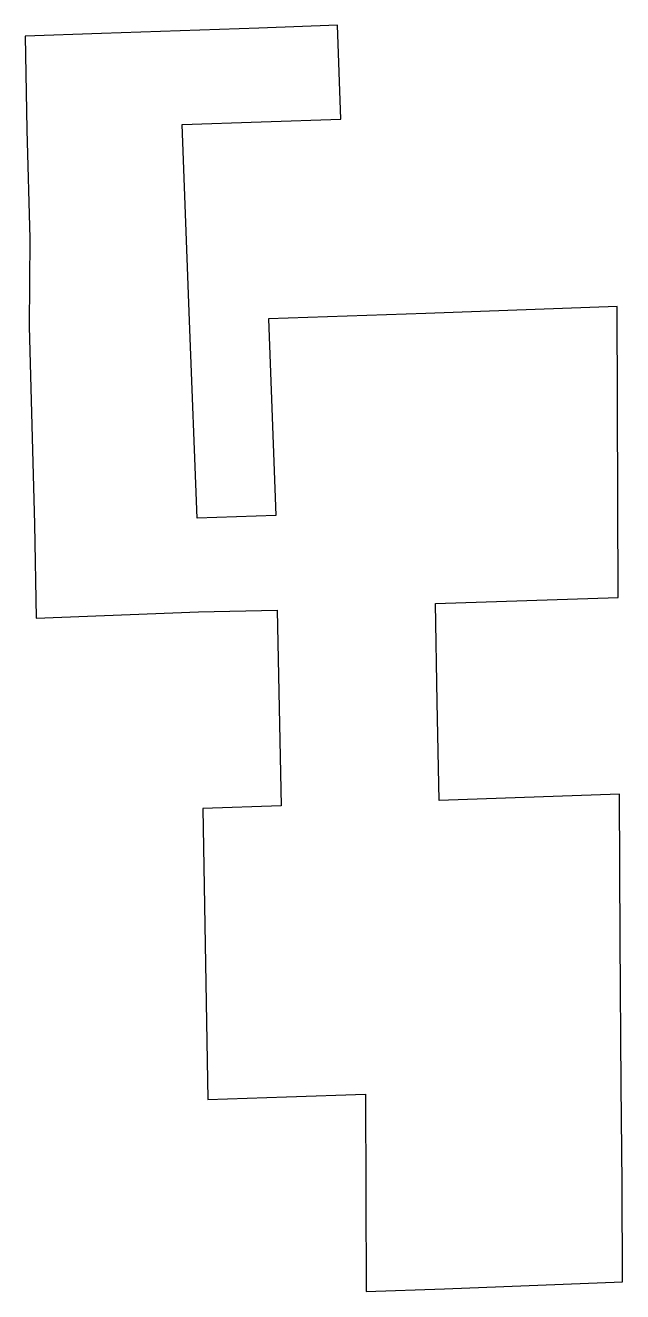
# Model space of a CAD drawing. Header units: inches. Extents: x 610406 to 610469, y 1319417 to 1319552.
import ezdxf

# ---------------------------------------------------------------- set-up
doc = ezdxf.new("R2010")
doc.units = ezdxf.units.IN
doc.header["$MEASUREMENT"] = 0

msp = doc.modelspace()

# ---------------------------------------------------------------- linework, layer by layer
at = {"color": 7, "ltscale": 0.5, "flags": 128}
msp.add_lwpolyline([(610422.43, 1319541.62), (610430.84, 1319541.91), (610439.34, 1319542.18), (610438.99, 1319552.2), (610430.62, 1319551.91), (610422.22, 1319551.62), (610413.82, 1319551.33), (610405.71, 1319551.05), (610405.88, 1319541.05), (610406.19, 1319529.49), (610406.12, 1319520.08), (610406.69, 1319499.03), (610406.88, 1319489.01), (610424.19, 1319489.67), (610432.57, 1319489.84), (610432.99, 1319468.97), (610424.62, 1319468.71), (610425.16, 1319437.66), (610433.55, 1319437.95), (610442, 1319438.23), (610442.05, 1319417.19), (610450.42, 1319417.5), (610469.4, 1319418.23), (610469.35, 1319428.73), (610469.26, 1319439.2), (610469.12, 1319454.71), (610469.06, 1319470.23), (610449.82, 1319469.54), (610449.63, 1319480.04), (610449.45, 1319490.54), (610468.92, 1319491.19), (610468.8, 1319522.21), (610448.4, 1319521.48), (610431.63, 1319520.89), (610432.41, 1319499.94), (610424.04, 1319499.67), (610423.23, 1319520.68), (610422.43, 1319541.62)], dxfattribs=at)

doc.saveas('drawing.dxf')
